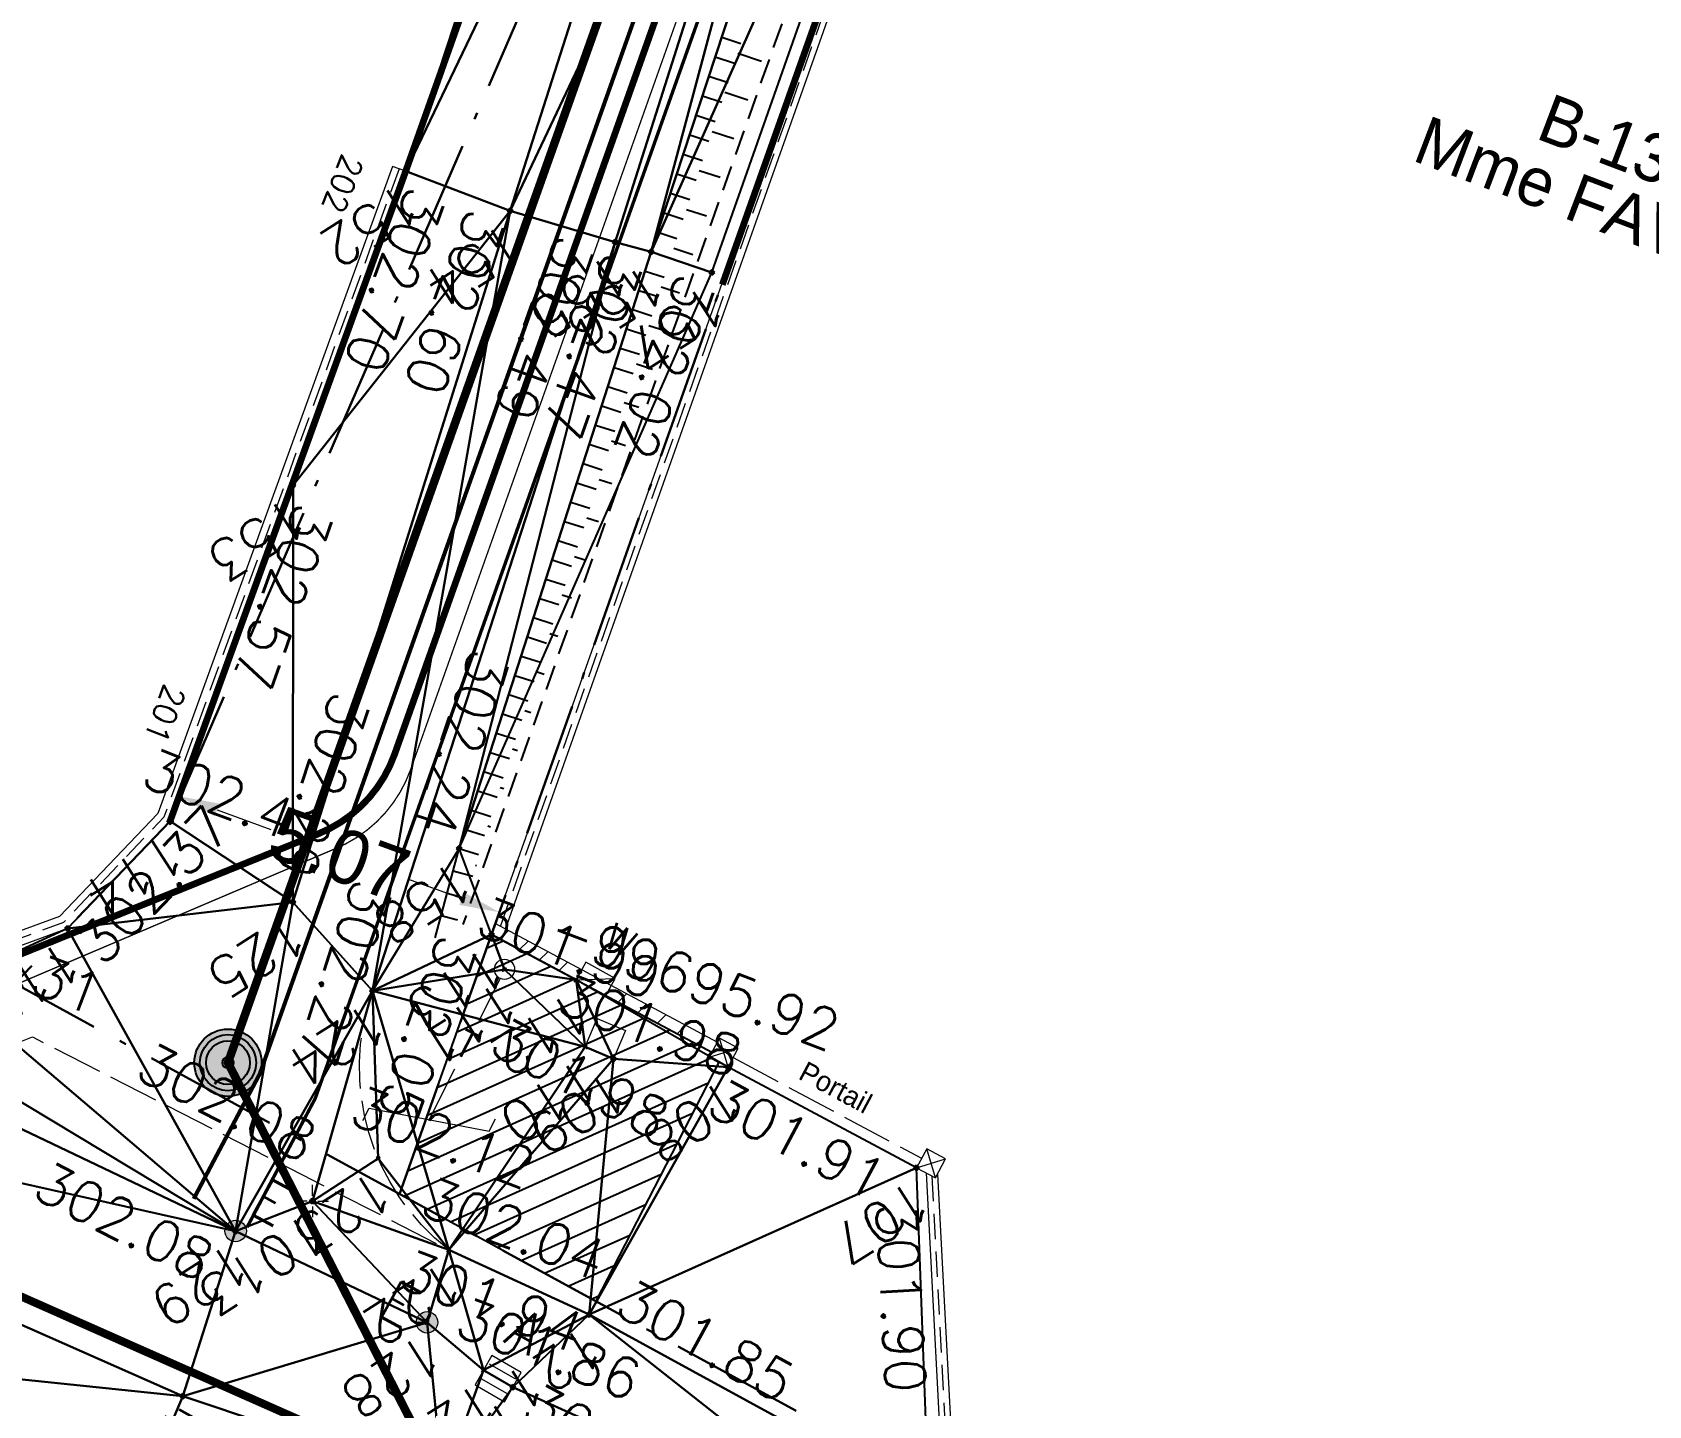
# Model space of a CAD drawing. Header units: metres. Extents: x 1851427 to 1852022, y 5183007 to 5183309.
# Drawn here: x 1851484.06 to 1851508.09, y 5183182.45 to 5183202.87 of the extents above; entities that cross this region are included whole.
import ezdxf
from ezdxf.enums import TextEntityAlignment as Align

# ---------------------------------------------------------------- set-up
doc = ezdxf.new("R2010")
doc.units = ezdxf.units.M
doc.header["$LTSCALE"] = 2.5
doc.header["$PDMODE"] = 35
doc.header["$PDSIZE"] = 0.03
for name, pattern in [('L16', [0.375, 0.3, -0.075]), ('L32', [2.5, 2, -0.1, 0.1, -0.1, 0.1, -0.1]), ('L5', [1.15, 0.8, -0.175, 0, -0.175]), ('L8', [0.225, 0.15, -0.075])]:
    doc.linetypes.add(name, pattern=pattern)
doc.layers.get('0').update_dxf_attribs({"linetype": 'CONTINUOUS', "lineweight": 30})
doc.layers.get('Defpoints').update_dxf_attribs({"linetype": 'CONTINUOUS'})
for name, color, linetype in [('_SSL_ASS_UN', 34, 'L32'), ('APLAT_BLANC', 255, 'CONTINUOUS'), ('EU 1_Canalisations', 34, 'L32'), ('EU 1_Regards', 6, 'CONTINUOUS'), ('PRO_PAR_N', 6, 'CONTINUOUS'), ('PRO_RES_AEP', 130, 'CONTINUOUS'), ('PRO_RES_EDF', 1, 'CONTINUOUS'), ('PRO_RES_GDF', 30, 'CONTINUOUS'), ('PRO_RES_TEL', 84, 'CONTINUOUS'), ('PRO_VOI', 7, 'CONTINUOUS'), ('PRO_VOI_TAMPON', 5, 'CONTINUOUS'), ('TAL_HACH', 44, 'CONTINUOUS'), ('TN_', 94, 'CONTINUOUS')]:
    doc.layers.add(name, color=color, linetype=linetype)
for name, color, linetype, lineweight in [('AFF', 7, 'CONTINUOUS', 5), ('ASS', 5, 'CONTINUOUS', 5), ('ASS_TXT', 5, 'CONTINUOUS', 5), ('CLO_HAC', 251, 'CONTINUOUS', 15), ('CLO_MUR', 7, 'CONTINUOUS', 15), ('CLO_TXT', 7, 'CONTINUOUS', 18), ('EAU', 4, 'CONTINUOUS', 5), ('EAU_TXT', 4, 'CONTINUOUS', 5), ('EDF', 1, 'CONTINUOUS', 5), ('EDF_TXT', 1, 'CONTINUOUS', 5), ('P', 7, 'CONTINUOUS', 50), ('PAR', 11, 'L5', 30), ('PAR_TXT', 230, 'CONTINUOUS', 20), ('PRO_PAR', 1, 'CONTINUOUS', 35), ('PRO_PAR_P', 7, 'CONTINUOUS', 70), ('PRO_PAR_Z', 1, 'CONTINUOUS', 9), ('PTT', 3, 'CONTINUOUS', 5), ('PTT_TXT', 3, 'CONTINUOUS', 5), ('REP', 6, 'CONTINUOUS', 5), ('SOL', 7, 'CONTINUOUS', 15), ('TAL', 34, 'CONTINUOUS', 25), ('VOI', 251, 'CONTINUOUS', 20), ('Z', 7, 'CONTINUOUS', 9)]:
    doc.layers.add(name, color=color, linetype=linetype, lineweight=lineweight)
for name, color, linetype, plot in [('N', 1, 'CONTINUOUS', False), ('NCACHE', 7, 'CONTINUOUS', False), ('PCACHE', 7, 'CONTINUOUS', False), ('ZCACHE', 7, 'CONTINUOUS', False)]:
    doc.layers.add(name, color=color, linetype=linetype, plot=plot)
doc.layers.add('PRO_PAR_TXT', color=7, linetype='CONTINUOUS', lineweight=20, true_color=0x285a87)
doc.styles.add('_ECRITURE', font='')
doc.styles.add('Ecriture', font='')
doc.styles.add('SIMPLEX', font='SIMPLEX.SHX', dxfattribs={"oblique": 27})
doc.styles.add('SIMPLEX_IT', font='simplex.shx', dxfattribs={"oblique": 27})
doc.styles.get("Standard").update_dxf_attribs({"font": 'Arial.ttf'})
doc.styles.get('_ECRITURE').set_extended_font_data('NewsGoth BT')
doc.styles.get('Ecriture').set_extended_font_data('NewsGoth BT')
doc.dimstyles.new('Voirie', dxfattribs={"dimtxt": 0.8, "dimasz": 0.6, "dimexe": 0.18, "dimexo": 0.0625, "dimgap": 0, "dimtad": 0, "dimzin": 0, "dimdsep": 46, "dimtxsty": 'Ecriture', "dimcen": 0.04, "dimclrd": 256, "dimclre": 256, "dimclrt": 256, "dimaunit": 2, "dimadec": 3, "dimazin": 0, "dimtfac": 1, "dimtofl": 0, "dimtmove": 0, "dimatfit": 0, "dimfxl": 1, "dimtolj": 1, "dimtzin": 0, "dimlwd": -1, "dimarcsym": 0})
pattern_1 = [(45, (0, 0), (-0.224506403027, 0.224506403027), [])]

# ---------------------------------------------------------------- blocks, each defined once
blk = doc.blocks.new('TCPOINT')
blk.add_point((0, 0))
at = {"layer": 'N'}
blk.add_attdef('MAT', (0.2, 0.2), '', height=0.34, dxfattribs=at)
at = {"layer": 'Z', "style": 'SIMPLEX'}
blk.add_attdef('ALT', (0.2, -0.54), '', height=0.34, dxfattribs=at)
blk = doc.blocks.new('*U27')
at = {"layer": 'EDF'}
for points in [[(0.985, 2.95), (0.985, 2.75), (-0.765, 2.25), (-0.765, 2.05)], [(0.11, 1.535431), (0.11, 2.5)], [(1.088086, 1.392164), (1.005804, 1.204402)], [(1.235, 1.349688), (1.235, 1.178214)], [(1.381914, 1.392164), (1.464196, 1.204402)], [(0.11, 0.15), (0.11, 0.958637)]]:
    blk.add_lwpolyline(points, dxfattribs=at)
at = {"layer": 'EDF', "flags": 128}
for points in [[(0.22, 0.15), (0, 0.15)], [(0, 0), (0, 0.15)], [(0, 0), (0.22, 0.15)], [(0.22, 0), (0, 0.15)], [(0, 0), (0.22, 0)], [(0.22, 0), (0.22, 0.15)]]:
    blk.add_lwpolyline(points, dxfattribs=at)
at = {"layer": 'EDF'}
blk.add_circle((1.235, 1.625), 0.2, dxfattribs=at)
blk.add_arc((0.667686, 1.79611), 0.574625, 2.870977, 166.053522, dxfattribs=at)
at = {"layer": 'EDF_TXT', "style": 'SIMPLEX'}
blk.add_attdef('EDF_ECL_TXT', text='', height=0.4, rotation=180.8139326, dxfattribs=at).set_placement((0.11, 1.247034), align=Align.MIDDLE)
blk = doc.blocks.new('*U28')
at = {"layer": 'CLO_MUR', "flags": 128}
for points in [[(0, 0.32), (0, 0)], [(0.32, 0.32), (0, 0.32)], [(0, 0.32), (0.32, 0)], [(0, 0), (0.32, 0.32)], [(0.32, 0), (0.32, 0.32)], [(0, 0), (0.32, 0)]]:
    blk.add_lwpolyline(points, dxfattribs=at)
blk = doc.blocks.new('EDF_04')
at = {"layer": 'EDF'}
blk.add_lwpolyline([(0.3, 0), (0, 0.5)], dxfattribs=at)
at = {"layer": 'EDF', "flags": 128}
for points in [[(0, 0.5), (0, 0)], [(0.3, 0.5), (0, 0.5)], [(0.3, 0), (0.3, 0.5)], [(0, 0), (0.3, 0)]]:
    blk.add_lwpolyline(points, dxfattribs=at)
at = {"layer": 'EDF_TXT', "style": 'SIMPLEX'}
blk.add_attdef('EDF_TXT', text='', height=0.4, rotation=90, dxfattribs=at).set_placement((-0.538, 0.296), align=Align.MIDDLE)
blk = doc.blocks.new('*U29')
at = {"layer": 'AFF', "flags": 128}
for points in [[(0, 0.457), (0.457, 0.457)], [(0, 0), (0, 0.457)], [(0.457, 0.457), (0.457, 0)], [(0.457, 0), (0, 0)]]:
    blk.add_lwpolyline(points, dxfattribs=at)
blk = doc.blocks.new('*U30')
at = {"layer": 'PTT'}
for points in [[(0.875, 2.95), (0.875, 2.75), (-0.875, 2.25), (-0.875, 2.05)], [(0, 1.658), (0, 2.5)], [(0, 0.15), (0, 0.854)]]:
    blk.add_lwpolyline(points, dxfattribs=at)
blk.add_circle((0, 0), 0.15, dxfattribs=at)
at = {"layer": 'PTT_TXT', "style": 'SIMPLEX'}
blk.add_attdef('PTT_TXT', text='', height=0.4, rotation=179.8154, dxfattribs=at).set_placement((0, 1.256), align=Align.MIDDLE)
blk = doc.blocks.new('*U40')
at = {"layer": 'APLAT_BLANC'}
h = blk.add_hatch(color=256, dxfattribs=at)
edge = h.paths.add_edge_path()
edge.add_arc((0, 0), 0.16, 0, 360)
at = {"layer": 'EAU'}
blk.add_circle((0, 0), 0.16, dxfattribs=at)
at = {"layer": 'EAU_TXT', "style": 'SIMPLEX'}
blk.add_text('E', height=0.6, rotation=331.1523, dxfattribs=at).set_placement((-0.767, 0.128))
blk = doc.blocks.new('*U39')
at = {"layer": 'APLAT_BLANC'}
h = blk.add_hatch(color=256, dxfattribs=at)
edge = h.paths.add_edge_path()
edge.add_arc((0, 0), 0.16, 0, 360)
at = {"layer": 'EAU'}
blk.add_circle((0, 0), 0.16, dxfattribs=at)
at = {"layer": 'EAU_TXT', "style": 'SIMPLEX'}
blk.add_text('E', height=0.6, rotation=331.4198, dxfattribs=at).set_placement((0.172, 0.286))
blk = doc.blocks.new('*U38')
at = {"layer": 'ASS'}
for p, q in [((0.126, 0.025), (0.126, 0.477)), ((0.251, 0.025), (0.251, 0.477)), ((0.377, 0.025), (0.377, 0.477))]:
    blk.add_line(p, q, dxfattribs=at)
at = {"layer": 'ASS', "flags": 128}
for points in [[(0, 0.502), (0, 0)], [(0.502, 0.502), (0, 0.502)], [(0.502, 0), (0.502, 0.502)], [(0, 0), (0.502, 0)]]:
    blk.add_lwpolyline(points, dxfattribs=at)
at = {"layer": 'ASS_TXT', "style": 'SIMPLEX'}
blk.add_text('A', height=0.6, rotation=90.5367, dxfattribs=at).set_placement((-0.563, 0.255), align=Align.MIDDLE)
blk = doc.blocks.new('REP_04')
at = {"layer": 'REP'}
for p, q in [((-0.08, 0), (-0.24, 0)), ((0, 0.08), (0, 0.24)), ((0, -0.08), (0, -0.24)), ((0.08, 0), (0.24, 0))]:
    blk.add_line(p, q, dxfattribs=at)
blk.add_circle((0, 0), 0.04, dxfattribs=at)
blk = doc.blocks.new('ASS03')
h = blk.add_hatch(color=256)
h.dxf.hatch_style = 1
edge = h.paths.add_edge_path()
edge.add_arc((0, 0), 0.5, 0, 360)
for radius in [0.5, 0.01]:
    blk.add_circle((0, 0), radius)
blk = doc.blocks.new('vrd_reg_1000')
at = {"linetype": 'ByBlock', "lineweight": -2}
h = blk.add_hatch(color=253, dxfattribs=at)
edge = h.paths.add_edge_path()
edge.add_arc((0, 0), 0.5, 0, 360)
h = blk.add_hatch(color=0, dxfattribs=at)
edge = h.paths.add_edge_path()
edge.add_arc((0, 0), 0.417, 0, 360)
edge = h.paths.add_edge_path(flags=17)
edge.add_arc((0, 0), 0.0833, 0, 360)
for radius in [0.5, 0.417, 0.0833]:
    blk.add_circle((0, 0), radius)
blk = doc.blocks.new('PAR_TXT_02')
at = {"layer": 'PAR_TXT', "style": '_ECRITURE'}
for tag, p in [('CONFINS_1', (0, 0.8)), ('CONFINS_2', (0, 0)), ('CONFINS_3', (0, -0.8)), ('CONFINS_4', (0, -1.6))]:
    blk.add_attdef(tag, text='', height=0.45, dxfattribs=at).set_placement(p, align=Align.MIDDLE)
blk = doc.blocks.new('PRO_PAR_P_01')
at = {"layer": 'PRO_PAR_P'}
blk.add_point((0, 0), dxfattribs=at)
at = {"layer": 'PRO_PAR_N', "style": 'SIMPLEX'}
blk.add_attdef('MAT', (0.1, 0.15), '', height=0.34, dxfattribs=at)
at = {"layer": 'PRO_PAR_Z', "style": 'SIMPLEX_IT', "oblique": 27}
blk.add_attdef('ALT', (0.1, -0.4), '', height=0.34, dxfattribs=at)
blk = doc.blocks.new('*D82')
at = {"layer": 'Defpoints', "color": 0, "transparency": 16777216}
for p in [(1851486.246, 5183191.509), (1851486.126, 5183191.179), (1851490.889, 5183189.452)]:
    blk.add_point(p, dxfattribs=at)
at = {"layer": 'PRO_PAR_TXT', "lineweight": -2, "transparency": 16777216}
for p, q in [((1851486.147, 5183191.238), (1851486.307, 5183191.679)), ((1851490.91, 5183189.511), (1851491.07, 5183189.952))]:
    blk.add_line(p, q, dxfattribs=at)
at = {"layer": 'PRO_PAR_TXT', "transparency": 16777216}
for p, q in [((1851486.81, 5183191.305), (1851487.607, 5183191.016)), ((1851490.445, 5183189.987), (1851489.648, 5183190.276))]:
    blk.add_line(p, q, dxfattribs=at)
for points in [[(1851486.844, 5183191.399), (1851486.776, 5183191.211), (1851486.246, 5183191.509)], [(1851490.479, 5183190.081), (1851490.411, 5183189.893), (1851491.009, 5183189.783)]]:
    blk.add_solid(points, dxfattribs=at)
at = {"layer": 'PRO_PAR_TXT', "transparency": 16777216, "insert": (1851488.627, 5183190.646), "char_height": 0.8, "attachment_point": 5, "rotation": 340.0749, "style": 'Ecriture'}
blk.add_mtext('\\A1;5.07', dxfattribs=at)

msp = doc.modelspace()

# ---------------------------------------------------------------- hatches: boundary and pattern name
at = {"layer": 'CLO_HAC'}
h = msp.add_hatch(dxfattribs=at)
h.set_pattern_fill('ANSI31', color=251, scale=0.1)
h.set_pattern_definition(pattern_1)
h.paths.add_polyline_path([(1851492.148, 5183188.78), (1851492.229, 5183188.929), (1851490.946, 5183189.615), (1851490.889, 5183189.452)])
h = msp.add_hatch(dxfattribs=at)
h.set_pattern_fill('ANSI31', color=251, scale=0.1)
h.set_pattern_definition(pattern_1)
h.paths.add_polyline_path([(1851494.164, 5183187.703), (1851494.244, 5183187.853), (1851492.67, 5183188.693), (1851492.589, 5183188.544)])
at = {"layer": 'PRO_VOI'}
h = msp.add_hatch(dxfattribs=at)
h.set_pattern_fill('ANSI31', color=1, scale=0.1)
h.set_pattern_definition([(24.20997, (1851429.30398, 5183182.47872), (-0.130201, 0.2895755), [])])
h.paths.add_polyline_path([(1851490.889, 5183189.452), (1851494.164, 5183187.703), (1851494.126, 5183187.632), (1851494.267, 5183187.557), (1851492.44, 5183184), (1851489.523, 5183185.595)])

# ---------------------------------------------------------------- linework, layer by layer
at = {"layer": '_SSL_ASS_UN', "const_width": 0.12, "flags": 128}
msp.add_lwpolyline([(1851451.547, 5183198.403), (1851489.89, 5183181.416)], dxfattribs=at)
at = {"layer": 'CLO_MUR', "flags": 128}
for points in [[(1851489.523, 5183185.595), (1851501.998, 5183220.828), (1851526.34, 5183207.486)], [(1851491.098, 5183189.534), (1851502.091, 5183220.583), (1851526.258, 5183207.337)], [(1851489.417, 5183200.874), (1851485.929, 5183191.253), (1851484.467, 5183189.723), (1851483.236, 5183189.268), (1851480.645, 5183190.496), (1851477.935, 5183191.816), (1851475.931, 5183192.665)], [(1851489.615, 5183200.803), (1851486.112, 5183191.14), (1851484.586, 5183189.542), (1851483.226, 5183189.04), (1851480.554, 5183190.306), (1851478.354, 5183191.378)], [(1851489.615, 5183200.803), (1851489.417, 5183200.874)], [(1851494.164, 5183187.703), (1851490.889, 5183189.452)], [(1851494.244, 5183187.853), (1851490.946, 5183189.615)], [(1851497.349, 5183185.909), (1851497.598, 5183181.178), (1851501.872, 5183178.83)], [(1851497.52, 5183185.89), (1851497.763, 5183181.281), (1851501.954, 5183178.979)]]:
    msp.add_lwpolyline(points, dxfattribs=at)
at = {"layer": 'CLO_MUR', "linetype": 'L8', "flags": 128}
for points in [[(1851491.022, 5183189.574), (1851502.045, 5183220.706), (1851526.299, 5183207.411)], [(1851489.516, 5183200.838), (1851486.021, 5183191.196), (1851484.527, 5183189.632), (1851483.231, 5183189.154), (1851480.6, 5183190.401), (1851478.4, 5183191.473)], [(1851497.436, 5183185.862), (1851497.681, 5183181.23), (1851501.913, 5183178.904)]]:
    msp.add_lwpolyline(points, dxfattribs=at)
at = {"layer": 'EU 1_Canalisations', "flags": 128}
msp.add_lwpolyline([(1851526.685, 5183242.334, 0.125, 0.125, 0), (1851512.207, 5183245.925, 0.125, 0.125, 0), (1851507.559, 5183245.532, 0.125, 0.125, 0), (1851486.972, 5183187.547, 0.125, 0.125, 0), (1851490.165, 5183181.295, 0, 0, 0)], format="xyseb", dxfattribs=at)
at = {"layer": 'PAR', "flags": 128}
for points in [[(1851508.41, 5183254.678), (1851499.729, 5183223.797), (1851491.432, 5183203.416), (1851486.112, 5183191.14)], [(1851502.018, 5183220.887), (1851489.523, 5183185.595)], [(1851486.112, 5183191.14), (1851483.804, 5183188.724)], [(1851483.226, 5183189.04), (1851497.598, 5183181.178)]]:
    msp.add_lwpolyline(points, dxfattribs=at)
at = {"layer": 'PRO_PAR', "const_width": 0.1, "flags": 128}
for points in [[(1851507.199, 5183250.369), (1851498.617, 5183226.18), (1851489.615, 5183200.803), (1851486.112, 5183191.14)], [(1851494.321, 5183199.115), (1851503.33, 5183224.508), (1851507.866, 5183237.296)]]:
    msp.add_lwpolyline(points, dxfattribs=at)
at = {"layer": 'PRO_RES_AEP', "const_width": 0.06, "flags": 128}
msp.add_lwpolyline([(1851510.779, 5183255.564), (1851508.03, 5183245.365), (1851487.444, 5183187.379), (1851486.462, 5183185.523)], dxfattribs=at)
at = {"layer": 'PRO_RES_EDF', "const_width": 0.02, "flags": 128}
msp.add_lwpolyline([(1851511.165, 5183246.518), (1851509.336, 5183246.961), (1851509.336, 5183246.961, 0.414214), (1851508.75, 5183246.566), (1851508.477, 5183245.161, -0.037282), (1851508.084, 5183243.724), (1851489.688, 5183191.907, -0.214528), (1851488.553, 5183190.723), (1851483.628, 5183188.627)], format="xyb", dxfattribs=at)
at = {"layer": 'PRO_RES_GDF', "const_width": 0.05, "flags": 128}
msp.add_lwpolyline([(1851511.099, 5183246.174), (1851509.269, 5183246.618), (1851509.269, 5183246.618, 0.414214), (1851508.918, 5183246.38), (1851508.542, 5183244.447, -0.037282), (1851508.149, 5183243.01), (1851488.27, 5183187.017), (1851487.257, 5183185.102)], format="xyb", dxfattribs=at)
at = {"layer": 'PRO_RES_TEL', "const_width": 0.1, "flags": 128}
msp.add_lwpolyline([(1851511.501, 5183247.542), (1851509.394, 5183248.064, 0.429225), (1851508.783, 5183247.675), (1851508.459, 5183246.008, -0.037282), (1851508.067, 5183244.571), (1851489.45, 5183192.135, -0.214528), (1851488.315, 5183190.95), (1851482.774, 5183188.709)], format="xyb", dxfattribs=at)
at = {"layer": 'PRO_VOI', "color": 1, "flags": 128}
msp.add_lwpolyline([(1851490.889, 5183189.452), (1851494.164, 5183187.703), (1851494.126, 5183187.632), (1851494.267, 5183187.557), (1851492.44, 5183184), (1851489.523, 5183185.595)], close=True, dxfattribs=at)
at = {"layer": 'SOL', "linetype": 'L16', "flags": 128}
msp.add_lwpolyline([(1851494.484, 5183187.623), (1851497.283, 5183186.126)], dxfattribs=at)
at = {"layer": 'TAL', "flags": 128}
msp.add_lwpolyline([(1851490.053, 5183189.404), (1851490.41, 5183190.73), (1851493.265, 5183199.603), (1851496.978, 5183210.914), (1851500.358, 5183221.366), (1851503.326, 5183228.34), (1851506.823, 5183237.554)], dxfattribs=at)
at = {"layer": 'TAL', "linetype": 'L8', "flags": 128}
msp.add_lwpolyline([(1851507.772, 5183237.319), (1851504.401, 5183227.929), (1851501.787, 5183221.594), (1851490.465, 5183189.603)], dxfattribs=at)
at = {"layer": 'TAL_HACH'}
for p, q in [((1851494.312, 5183202.793), (1851494.597, 5183202.7)), ((1851494.217, 5183202.503), (1851494.502, 5183202.41)), ((1851494.55, 5183202.555), (1851494.902, 5183202.439)), ((1851494.122, 5183202.213), (1851494.407, 5183202.12)), ((1851494.027, 5183201.923), (1851494.312, 5183201.83)), ((1851494.359, 5183201.975), (1851494.698, 5183201.863)), ((1851493.931, 5183201.633), (1851494.217, 5183201.539)), ((1851493.836, 5183201.343), (1851494.121, 5183201.249)), ((1851494.169, 5183201.394), (1851494.494, 5183201.288)), ((1851493.741, 5183201.053), (1851494.026, 5183200.959)), ((1851493.646, 5183200.763), (1851493.931, 5183200.669)), ((1851493.978, 5183200.814), (1851494.29, 5183200.712)), ((1851493.551, 5183200.473), (1851493.836, 5183200.379)), ((1851493.788, 5183200.234), (1851494.087, 5183200.136)), ((1851493.455, 5183200.183), (1851493.74, 5183200.089)), ((1851493.36, 5183199.893), (1851493.645, 5183199.799)), ((1851493.265, 5183199.603), (1851493.55, 5183199.51)), ((1851493.598, 5183199.655), (1851493.883, 5183199.561)), ((1851493.173, 5183199.317), (1851493.458, 5183199.225)), ((1851493.412, 5183199.082), (1851493.683, 5183198.995)), ((1851493.081, 5183199.03), (1851493.366, 5183198.938)), ((1851492.989, 5183198.744), (1851493.274, 5183198.652)), ((1851492.897, 5183198.458), (1851493.182, 5183198.366)), ((1851493.228, 5183198.509), (1851493.482, 5183198.427)), ((1851492.804, 5183198.172), (1851493.09, 5183198.08)), ((1851492.712, 5183197.885), (1851492.998, 5183197.794)), ((1851493.044, 5183197.937), (1851493.281, 5183197.86)), ((1851492.62, 5183197.599), (1851492.906, 5183197.507)), ((1851492.86, 5183197.364), (1851493.08, 5183197.293)), ((1851492.528, 5183197.313), (1851492.814, 5183197.221)), ((1851492.436, 5183197.027), (1851492.722, 5183196.935)), ((1851492.344, 5183196.741), (1851492.63, 5183196.649)), ((1851492.676, 5183196.792), (1851492.88, 5183196.726)), ((1851492.252, 5183196.454), (1851492.537, 5183196.362)), ((1851492.16, 5183196.168), (1851492.445, 5183196.076)), ((1851492.491, 5183196.219), (1851492.679, 5183196.159)), ((1851492.068, 5183195.882), (1851492.353, 5183195.79)), ((1851491.976, 5183195.596), (1851492.261, 5183195.504)), ((1851492.307, 5183195.647), (1851492.478, 5183195.592)), ((1851491.883, 5183195.309), (1851492.169, 5183195.217)), ((1851491.791, 5183195.023), (1851492.077, 5183194.931)), ((1851492.123, 5183195.074), (1851492.278, 5183195.025)), ((1851491.699, 5183194.737), (1851491.985, 5183194.645)), ((1851491.939, 5183194.502), (1851492.077, 5183194.457)), ((1851491.607, 5183194.451), (1851491.893, 5183194.359)), ((1851491.515, 5183194.164), (1851491.801, 5183194.073)), ((1851491.423, 5183193.878), (1851491.709, 5183193.786)), ((1851491.755, 5183193.929), (1851491.876, 5183193.89)), ((1851491.331, 5183193.592), (1851491.616, 5183193.5)), ((1851491.239, 5183193.306), (1851491.524, 5183193.214)), ((1851491.57, 5183193.357), (1851491.675, 5183193.323)), ((1851491.147, 5183193.02), (1851491.432, 5183192.928)), ((1851491.386, 5183192.785), (1851491.475, 5183192.756)), ((1851491.055, 5183192.733), (1851491.34, 5183192.641)), ((1851490.962, 5183192.447), (1851491.248, 5183192.355)), ((1851490.87, 5183192.161), (1851491.156, 5183192.069)), ((1851491.202, 5183192.212), (1851491.274, 5183192.189)), ((1851490.778, 5183191.875), (1851491.064, 5183191.783)), ((1851490.686, 5183191.588), (1851490.972, 5183191.497)), ((1851491.018, 5183191.64), (1851491.073, 5183191.622)), ((1851490.594, 5183191.302), (1851490.88, 5183191.21)), ((1851490.502, 5183191.016), (1851490.787, 5183190.924)), ((1851490.834, 5183191.067), (1851490.873, 5183191.055)), ((1851490.41, 5183190.73), (1851490.698, 5183190.645)), ((1851490.321, 5183190.398), (1851490.61, 5183190.32)), ((1851490.654, 5183190.483), (1851490.669, 5183190.478)), ((1851490.232, 5183190.067), (1851490.498, 5183189.995)), ((1851490.143, 5183189.735), (1851490.383, 5183189.671)), ((1851490.053, 5183189.404), (1851490.053, 5183189.404))]:
    msp.add_line(p, q, dxfattribs=at)
at = {"layer": 'TN_'}
for points in [[(1851494.849, 5183211.705, 302.76), (1851493.449, 5183212.46, 302.78), (1851489.615, 5183200.803, 302.7)], [(1851491.165, 5183200.212, 302.6), (1851494.849, 5183211.705, 302.76), (1851489.615, 5183200.803, 302.7)], [(1851491.165, 5183200.212, 302.6), (1851496.34, 5183211.119, 302.77), (1851494.849, 5183211.705, 302.76)], [(1851492.729, 5183199.749, 302.49), (1851496.34, 5183211.119, 302.77), (1851491.165, 5183200.212, 302.6)], [(1851493.265, 5183199.603, 302.47), (1851496.34, 5183211.119, 302.77), (1851492.729, 5183199.749, 302.49)], [(1851496.978, 5183210.914, 302.78), (1851496.34, 5183211.119, 302.77), (1851493.265, 5183199.603, 302.47)], [(1851498.065, 5183210.377, 302.13), (1851496.978, 5183210.914, 302.78), (1851493.265, 5183199.603, 302.47)], [(1851494.164, 5183199.294, 302.02), (1851498.065, 5183210.377, 302.13), (1851493.265, 5183199.603, 302.47)], [(1851491.165, 5183200.212, 302.6), (1851489.615, 5183200.803, 302.7), (1851487.939, 5183196.135, 302.57)], [(1851491.165, 5183200.212, 302.6), (1851487.936, 5183189.933, 302.29), (1851489.122, 5183188.616, 302.27)], [(1851487.936, 5183189.933, 302.29), (1851491.165, 5183200.212, 302.6), (1851487.939, 5183196.135, 302.57)], [(1851491.165, 5183200.212, 302.6), (1851489.122, 5183188.616, 302.27), (1851492.729, 5183199.749, 302.49)], [(1851490.41, 5183190.73, 302.24), (1851492.729, 5183199.749, 302.49), (1851489.122, 5183188.616, 302.27)], [(1851490.41, 5183190.73, 302.24), (1851493.265, 5183199.603, 302.47), (1851492.729, 5183199.749, 302.49)], [(1851490.41, 5183190.73, 302.24), (1851494.164, 5183199.294, 302.02), (1851493.265, 5183199.603, 302.47)], [(1851487.936, 5183189.933, 302.29), (1851487.939, 5183196.135, 302.57), (1851486.112, 5183191.14, 302.41)], [(1851487.936, 5183189.933, 302.29), (1851486.112, 5183191.14, 302.41), (1851484.586, 5183189.542, 302.37)], [(1851475.66, 5183190.493, 302.33), (1851487.086, 5183185.044, 302.08), (1851477.729, 5183190.677, 302.38)], [(1851482.774, 5183188.709, 302.31), (1851477.729, 5183190.677, 302.38), (1851487.086, 5183185.044, 302.08)], [(1851490.889, 5183189.452, 302.05), (1851490.41, 5183190.73, 302.24), (1851489.122, 5183188.616, 302.27)], [(1851487.086, 5183185.044, 302.08), (1851475.66, 5183190.493, 302.33), (1851474.241, 5183187.92, 302.31)], [(1851487.936, 5183189.933, 302.29), (1851484.586, 5183189.542, 302.37), (1851487.086, 5183185.044, 302.08)], [(1851489.122, 5183188.616, 302.27), (1851487.936, 5183189.933, 302.29), (1851487.086, 5183185.044, 302.08)], [(1851484.586, 5183189.542, 302.37), (1851482.774, 5183188.709, 302.31), (1851487.086, 5183185.044, 302.08)], [(1851491.084, 5183188.935, 301.99), (1851490.889, 5183189.452, 302.05), (1851489.122, 5183188.616, 302.27)], [(1851491.084, 5183188.935, 301.99), (1851492.147, 5183188.778, -99695.92), (1851490.889, 5183189.452, 302.05)], [(1851492.282, 5183187.785, 301.98), (1851491.084, 5183188.935, 301.99), (1851489.122, 5183188.616, 302.27)], [(1851492.282, 5183187.785, 301.98), (1851492.147, 5183188.778, -99695.92), (1851491.084, 5183188.935, 301.99)], [(1851492.702, 5183187.605, 301.98), (1851494.408, 5183187.481, 301.91), (1851492.147, 5183188.778, -99695.92)], [(1851492.282, 5183187.785, 301.98), (1851492.702, 5183187.605, 301.98), (1851492.147, 5183188.778, -99695.92)], [(1851489.122, 5183188.616, 302.27), (1851487.086, 5183185.044, 302.08), (1851488.229, 5183185.489, 302.08)], [(1851489.122, 5183188.616, 302.27), (1851488.229, 5183185.489, 302.08), (1851489.207, 5183186.121, 302.12)], [(1851489.122, 5183188.616, 302.27), (1851489.207, 5183186.121, 302.12), (1851490.255, 5183184.766, 302.04)], [(1851489.122, 5183188.616, 302.27), (1851490.255, 5183184.766, 302.04), (1851492.282, 5183187.785, 301.98)], [(1851486.303, 5183182.589, 302.06), (1851474.241, 5183187.92, 302.31), (1851477.949, 5183183.455, 302.14)], [(1851487.086, 5183185.044, 302.08), (1851474.241, 5183187.92, 302.31), (1851486.303, 5183182.589, 302.06)], [(1851492.282, 5183187.785, 301.98), (1851490.255, 5183184.766, 302.04), (1851492.702, 5183187.605, 301.98)], [(1851490.255, 5183184.766, 302.04), (1851492.34, 5183183.805, 301.85), (1851492.702, 5183187.605, 301.98)], [(1851492.702, 5183187.605, 301.98), (1851492.34, 5183183.805, 301.85), (1851494.408, 5183187.481, 301.91)], [(1851492.34, 5183183.805, 301.85), (1851497.208, 5183185.984, 301.9), (1851494.408, 5183187.481, 301.91)], [(1851489.207, 5183186.121, 302.12), (1851488.229, 5183185.489, 302.08), (1851490.255, 5183184.766, 302.04)], [(1851492.34, 5183183.805, 301.85), (1851497.39, 5183181.042, 301.76), (1851497.208, 5183185.984, 301.9)], [(1851487.086, 5183185.044, 302.08), (1851489.932, 5183183.687, 301.94), (1851488.229, 5183185.489, 302.08)], [(1851488.229, 5183185.489, 302.08), (1851489.932, 5183183.687, 301.94), (1851490.255, 5183184.766, 302.04)], [(1851487.086, 5183185.044, 302.08), (1851486.303, 5183182.589, 302.06), (1851489.932, 5183183.687, 301.94)], [(1851490.255, 5183184.766, 302.04), (1851489.932, 5183183.687, 301.94), (1851490.773, 5183182.974, 301.86)], [(1851490.255, 5183184.766, 302.04), (1851490.773, 5183182.974, 301.86), (1851492.34, 5183183.805, 301.85)], [(1851486.303, 5183182.589, 302.06), (1851490.165, 5183181.295, 301.9), (1851489.932, 5183183.687, 301.94)], [(1851489.932, 5183183.687, 301.94), (1851490.165, 5183181.295, 301.9), (1851490.773, 5183182.974, 301.86)], [(1851490.773, 5183182.974, 301.86), (1851491.209, 5183182.725, 301.88), (1851492.34, 5183183.805, 301.85)], [(1851491.209, 5183182.725, 301.88), (1851497.076, 5183180.072, 301.59), (1851492.34, 5183183.805, 301.85)], [(1851492.34, 5183183.805, 301.85), (1851497.076, 5183180.072, 301.59), (1851497.39, 5183181.042, 301.76)], [(1851477.949, 5183183.455, 302.14), (1851485.06, 5183179.66, 302.03), (1851486.303, 5183182.589, 302.06)], [(1851490.773, 5183182.974, 301.86), (1851490.165, 5183181.295, 301.9), (1851491.209, 5183182.725, 301.88)], [(1851491.209, 5183182.725, 301.88), (1851490.165, 5183181.295, 301.9), (1851497.076, 5183180.072, 301.59)], [(1851485.06, 5183179.66, 302.03), (1851490.165, 5183181.295, 301.9), (1851486.303, 5183182.589, 302.06)]]:
    msp.add_3dface(points, dxfattribs=at)
at = {"layer": 'VOI', "linetype": 'L16', "flags": 128}
msp.add_lwpolyline([(1851490.255, 5183184.766, -0.322962), (1851489.122, 5183188.616), (1851492.729, 5183199.749), (1851496.34, 5183211.119), (1851500.123, 5183221.495)], format="xyb", dxfattribs=at)
for points in [[(1851475.106, 5183190.771), (1851482.222, 5183187.2), (1851484.066, 5183187.931), (1851490.255, 5183184.766)], [(1851494.267, 5183187.557), (1851492.34, 5183183.805)], [(1851497.598, 5183181.178), (1851497.39, 5183181.042), (1851492.34, 5183183.805), (1851490.255, 5183184.766)]]:
    msp.add_lwpolyline(points, dxfattribs=at)

# ---------------------------------------------------------------- block references
at = {"layer": 'AFF', "rotation": 66.8560791474823}
msp.add_blockref('*U29', (1851492.702, 5183187.605), dxfattribs=at)
at = {"layer": 'ASS', "rotation": 240.3052375209466}
msp.add_blockref('*U38', (1851490.897, 5183183.192), dxfattribs=at)
at = {"layer": 'CLO_MUR', "rotation": 61.86155520011733}
for p in [(1851494.408, 5183187.481), (1851497.49, 5183185.834)]:
    msp.add_blockref('*U28', p, dxfattribs=at)
at = {"layer": 'EAU'}
for name, p in [('*U39', (1851487.086, 5183185.044)), ('*U40', (1851489.932, 5183183.687))]:
    msp.add_blockref(name, p, dxfattribs=at)
at = {"layer": 'EDF'}
for name, p, rotation, values in [('EDF_04', (1851492.291, 5183189.041), 241.3425713973698, {'EDF_TXT': 'W'}), ('*U27', (1851483.759, 5183188.652), 156.4343264265872, {'EDF_ECL_TXT': 'W+L'})]:
    msp.add_blockref(name, p, dxfattribs=dict(at, rotation=rotation)).add_auto_attribs(values)
at = {"layer": 'EU 1_Regards'}
msp.add_blockref('vrd_reg_1000', (1851486.972, 5183187.547), dxfattribs=at)
at = {"layer": 'P'}
ref = msp.add_blockref('TCPOINT', (1851489.615, 5183200.803, 302.7), dxfattribs=dict(at, rotation=212.5130430288477))
ref.add_attrib('MAT', '152', (1851489.584, 5183200.665, 302.7), dxfattribs={"layer": 'N', "height": 0.6, "rotation": 212.513, "style": 'SIMPLEX'})
ref.add_attrib('ALT', '302.70', dxfattribs={"layer": 'Z', "height": 0.6, "rotation": 250.0749, "style": 'SIMPLEX'}).set_placement((1851490.215, 5183200.405, 302.7), align=Align.TOP_LEFT)
ref = msp.add_blockref('TCPOINT', (1851491.165, 5183200.212, 302.6), dxfattribs=dict(at, rotation=212.5130430288477))
ref.add_attrib('MAT', '154', (1851491.135, 5183200.074, 302.6), dxfattribs={"layer": 'N', "height": 0.6, "rotation": 212.513, "style": 'SIMPLEX'})
ref.add_attrib('ALT', '302.60', dxfattribs={"layer": 'Z', "height": 0.6, "rotation": 250.0749, "style": 'SIMPLEX'}).set_placement((1851491.107, 5183200.074, 302.6), align=Align.TOP_LEFT)
ref = msp.add_blockref('TCPOINT', (1851492.729, 5183199.749, 302.49), dxfattribs=dict(at, rotation=212.5130430288477))
ref.add_attrib('MAT', '155', (1851492.698, 5183199.611, 302.49), dxfattribs={"layer": 'N', "height": 0.6, "rotation": 212.513, "style": 'SIMPLEX'})
ref.add_attrib('ALT', '302.49', dxfattribs={"layer": 'Z', "height": 0.6, "rotation": 250.0749, "style": 'SIMPLEX'}).set_placement((1851492.437, 5183199.682, 302.49), align=Align.TOP_LEFT)
ref = msp.add_blockref('TCPOINT', (1851493.265, 5183199.603, 302.47), dxfattribs=dict(at, rotation=212.5130430288477))
ref.add_attrib('MAT', '156', (1851493.234, 5183199.465, 302.47), dxfattribs={"layer": 'N', "height": 0.6, "rotation": 212.513, "style": 'SIMPLEX'})
ref.add_attrib('ALT', '302.47', dxfattribs={"layer": 'Z', "height": 0.6, "rotation": 250.0749, "style": 'SIMPLEX'}).set_placement((1851493.154, 5183199.425, 302.47), align=Align.TOP_LEFT)
ref = msp.add_blockref('TCPOINT', (1851494.164, 5183199.294, 302.02), dxfattribs=dict(at, rotation=212.5130430288477))
ref.add_attrib('MAT', '157', (1851494.133, 5183199.156, 302.02), dxfattribs={"layer": 'N', "height": 0.6, "rotation": 212.513, "style": 'SIMPLEX'})
ref.add_attrib('ALT', '302.02', dxfattribs={"layer": 'Z', "height": 0.6, "rotation": 250.0749, "style": 'SIMPLEX'}).set_placement((1851494.23, 5183199.114, 302.02), align=Align.TOP_LEFT)
ref = msp.add_blockref('TCPOINT', (1851487.939, 5183196.135, 302.57), dxfattribs=dict(at, rotation=212.5130430288477))
ref.add_attrib('MAT', '153', (1851487.909, 5183195.996, 302.57), dxfattribs={"layer": 'N', "height": 0.6, "rotation": 212.513, "style": 'SIMPLEX'})
ref.add_attrib('ALT', '302.57', dxfattribs={"layer": 'Z', "height": 0.6, "rotation": 250.0749, "style": 'SIMPLEX'}).set_placement((1851488.555, 5183195.703, 302.57), align=Align.TOP_LEFT)
ref = msp.add_blockref('TCPOINT', (1851490.41, 5183190.73, 302.24), dxfattribs=dict(at, rotation=212.5130430288477))
ref.add_attrib('MAT', '158', (1851490.379, 5183190.592, 302.24), dxfattribs={"layer": 'N', "height": 0.6, "rotation": 212.513, "style": 'SIMPLEX'})
ref.add_attrib('ALT', '302.24', dxfattribs={"layer": 'Z', "height": 0.6, "rotation": 252.1627, "style": 'SIMPLEX'}).set_placement((1851491.169, 5183193.553), align=Align.TOP_LEFT)
ref = msp.add_blockref('TCPOINT', (1851487.936, 5183189.933, 302.29), dxfattribs=dict(at, rotation=212.5130430288477))
ref.add_attrib('MAT', '125', (1851487.905, 5183189.795, 302.29), dxfattribs={"layer": 'N', "height": 0.6, "rotation": 212.513, "style": 'SIMPLEX'})
ref.add_attrib('ALT', '302.29', dxfattribs={"layer": 'Z', "height": 0.6, "rotation": 252.0493, "style": 'SIMPLEX'}).set_placement((1851489.095, 5183192.915), align=Align.TOP_LEFT)
ref = msp.add_blockref('TCPOINT', (1851484.586, 5183189.542, 302.37), dxfattribs=dict(at, rotation=212.5130430288477))
ref.add_attrib('MAT', '115', (1851484.555, 5183189.404, 302.37), dxfattribs={"layer": 'N', "height": 0.6, "rotation": 212.513, "style": 'SIMPLEX'})
ref.add_attrib('ALT', '302.37', dxfattribs={"layer": 'Z', "height": 0.6, "rotation": 46.3047, "style": 'SIMPLEX'}).set_placement((1851484.68, 5183189.378), align=Align.TOP_LEFT)
ref = msp.add_blockref('TCPOINT', (1851489.122, 5183188.616, 302.27), dxfattribs=dict(at, rotation=212.5130430288477))
ref.add_attrib('MAT', '124', (1851489.092, 5183188.478, 302.27), dxfattribs={"layer": 'N', "height": 0.6, "rotation": 212.513, "style": 'SIMPLEX'})
ref.add_attrib('ALT', '302.27', dxfattribs={"layer": 'Z', "height": 0.6, "rotation": 252.0493, "style": 'SIMPLEX'}).set_placement((1851489.423, 5183190.128), align=Align.TOP_LEFT)
ref = msp.add_blockref('TCPOINT', (1851490.889, 5183189.452, 302.05), dxfattribs=dict(at, rotation=212.5130430288477))
ref.add_attrib('MAT', '113', (1851490.858, 5183189.314, 302.05), dxfattribs={"layer": 'N', "height": 0.6, "rotation": 212.513, "style": 'SIMPLEX'})
ref.add_attrib('ALT', '302.05', dxfattribs={"layer": 'Z', "height": 0.6, "rotation": 250.5029, "style": 'SIMPLEX'}).set_placement((1851490.689, 5183189.283), align=Align.TOP_LEFT)
ref = msp.add_blockref('TCPOINT', (1851492.702, 5183187.605, 301.98), dxfattribs=dict(at, rotation=212.5130430288477))
ref.add_attrib('MAT', '109', (1851492.672, 5183187.467, 301.98), dxfattribs={"layer": 'N', "height": 0.6, "rotation": 212.513, "style": 'SIMPLEX'})
ref.add_attrib('ALT', '301.98', dxfattribs={"layer": 'Z', "height": 0.6, "rotation": 331.8893, "style": 'SIMPLEX'}).set_placement((1851491.105, 5183188.244), align=Align.TOP_LEFT)
ref = msp.add_blockref('TCPOINT', (1851488.229, 5183185.489, 302.08), dxfattribs=dict(at, rotation=212.5130430288477))
ref.add_attrib('MAT', '1013', (1851488.198, 5183185.351, 302.08), dxfattribs={"layer": 'N', "height": 0.6, "rotation": 212.513, "style": 'SIMPLEX'})
ref.add_attrib('ALT', '302.08', dxfattribs={"layer": 'Z', "height": 0.6, "rotation": 332.92, "style": 'SIMPLEX'}).set_placement((1851485.835, 5183187.87), align=Align.TOP_LEFT)
ref = msp.add_blockref('TCPOINT', (1851494.408, 5183187.481, 301.91), dxfattribs=dict(at, rotation=212.5130430288477))
ref.add_attrib('MAT', '108', (1851494.378, 5183187.343, 301.91), dxfattribs={"layer": 'N', "height": 0.6, "rotation": 212.513, "style": 'SIMPLEX'})
ref.add_attrib('ALT', '301.91', dxfattribs={"layer": 'Z', "height": 0.6, "rotation": 331.8616, "style": 'SIMPLEX'}).set_placement((1851494.333, 5183187.335), align=Align.TOP_LEFT)
ref = msp.add_blockref('TCPOINT', (1851487.086, 5183185.044, 302.08), dxfattribs=dict(at, rotation=212.5130430288477))
ref.add_attrib('MAT', '129', (1851487.055, 5183184.906, 302.08), dxfattribs={"layer": 'N', "height": 0.6, "rotation": 212.513, "style": 'SIMPLEX'})
ref.add_attrib('ALT', '302.08', dxfattribs={"layer": 'Z', "height": 0.6, "rotation": 332.92, "style": 'SIMPLEX'}).set_placement((1851484.307, 5183186.1), align=Align.TOP_LEFT)
ref = msp.add_blockref('TCPOINT', (1851497.208, 5183185.984, 301.9), dxfattribs=dict(at, rotation=212.5130430288477))
ref.add_attrib('MAT', '107', (1851497.177, 5183185.846, 301.9), dxfattribs={"layer": 'N', "height": 0.6, "rotation": 212.513, "style": 'SIMPLEX'})
ref.add_attrib('ALT', '301.90', dxfattribs={"layer": 'Z', "height": 0.6, "rotation": 273.0191, "style": 'SIMPLEX'}).set_placement((1851497.203, 5183185.479), align=Align.TOP_LEFT)
ref = msp.add_blockref('TCPOINT', (1851492.34, 5183183.805, 301.85), dxfattribs=dict(at, rotation=212.5130430288477))
ref.add_attrib('MAT', '121', (1851492.309, 5183183.667, 301.85), dxfattribs={"layer": 'N', "height": 0.6, "rotation": 212.513, "style": 'SIMPLEX'})
ref.add_attrib('ALT', '301.85', dxfattribs={"layer": 'Z', "height": 0.6, "rotation": 331.3102, "style": 'SIMPLEX'}).set_placement((1851492.979, 5183184.353), align=Align.TOP_LEFT)
ref = msp.add_blockref('TCPOINT', (1851491.209, 5183182.725, 301.88), dxfattribs=dict(at, rotation=212.5130430288477))
ref.add_attrib('MAT', '126', (1851491.178, 5183182.587, 301.88), dxfattribs={"layer": 'N', "height": 0.6, "rotation": 212.513, "style": 'SIMPLEX'})
ref.add_attrib('ALT', '301.88', dxfattribs={"layer": 'Z', "height": 0.6, "rotation": 331.3102, "style": 'SIMPLEX'}).set_placement((1851491.591, 5183182.812), align=Align.TOP_LEFT)
ref = msp.add_blockref('TCPOINT', (1851486.303, 5183182.589, 302.06), dxfattribs=dict(at, rotation=212.5130430288477))
ref.add_attrib('MAT', '137', (1851486.273, 5183182.451, 302.06), dxfattribs={"layer": 'N', "height": 0.6, "rotation": 212.513, "style": 'SIMPLEX'})
ref.add_attrib('ALT', '302.06', dxfattribs={"layer": 'Z', "height": 0.6, "rotation": 331.112, "style": 'SIMPLEX'}).set_placement((1851486.133, 5183182.451), align=Align.TOP_LEFT)
at = {"layer": 'PAR_TXT'}
ref = msp.add_blockref('PAR_TXT_02', (1851507.628, 5183200.187), dxfattribs=dict(at, xscale=1.197636594415805, yscale=1.197636594415805, zscale=1.197636594415805, rotation=339.2099677879127))
ref.add_attrib('CONFINS_1', 'B-1306', dxfattribs={"height": 0.7186, "rotation": 339.21, "style": '_ECRITURE'}).set_placement((1851507.968, 5183201.083), align=Align.MIDDLE)
ref.add_attrib('CONFINS_2', 'Mme FAVROT', dxfattribs={"height": 0.7186, "rotation": 339.21, "style": '_ECRITURE'}).set_placement((1851507.628, 5183200.187), align=Align.MIDDLE)
at = {"layer": 'PCACHE'}
ref = msp.add_blockref('TCPOINT', (1851486.112, 5183191.14, 302.41), dxfattribs=dict(at, rotation=212.5130430288477))
ref.add_attrib('MAT', '114', (1851486.081, 5183191.001, 302.41), dxfattribs={"layer": 'NCACHE', "height": 0.6, "rotation": 212.513, "style": 'SIMPLEX'})
ref.add_attrib('ALT', '302.41', dxfattribs={"layer": 'ZCACHE', "height": 0.6, "rotation": 339.21, "style": 'SIMPLEX'}).set_placement((1851485.864, 5183192.237, 302.41), align=Align.TOP_LEFT)
ref = msp.add_blockref('TCPOINT', (1851491.084, 5183188.935, 301.99), dxfattribs=dict(at, rotation=212.5130430288477))
ref.add_attrib('MAT', '111', (1851491.053, 5183188.797, 301.99), dxfattribs={"layer": 'NCACHE', "height": 0.6, "rotation": 212.513, "style": 'SIMPLEX'})
ref.add_attrib('ALT', '301.99', dxfattribs={"layer": 'ZCACHE', "height": 0.6, "rotation": 339.21, "style": 'SIMPLEX'}).set_placement((1851490.836, 5183190.032, 301.99), align=Align.TOP_LEFT)
ref = msp.add_blockref('TCPOINT', (1851482.774, 5183188.709, 302.31), dxfattribs=dict(at, rotation=212.5130430288477))
ref.add_attrib('MAT', '118', (1851482.744, 5183188.571, 302.31), dxfattribs={"layer": 'NCACHE', "height": 0.6, "rotation": 212.513, "style": 'SIMPLEX'})
ref.add_attrib('ALT', '302.31', dxfattribs={"layer": 'ZCACHE', "height": 0.6, "rotation": 339.21, "style": 'SIMPLEX'}).set_placement((1851482.527, 5183189.806, 302.31), align=Align.TOP_LEFT)
ref = msp.add_blockref('TCPOINT', (1851492.147, 5183188.778, -99695.92), dxfattribs=dict(at, rotation=212.5130430288477))
ref.add_attrib('MAT', '112', (1851492.116, 5183188.64, -99695.92), dxfattribs={"layer": 'NCACHE', "height": 0.6, "rotation": 212.513, "style": 'SIMPLEX'})
ref.add_attrib('ALT', '-99695.92', dxfattribs={"layer": 'ZCACHE', "height": 0.6, "rotation": 339.21, "style": 'SIMPLEX'}).set_placement((1851491.899, 5183189.875, -99695.92), align=Align.TOP_LEFT)
ref = msp.add_blockref('TCPOINT', (1851492.282, 5183187.785, 301.98), dxfattribs=dict(at, rotation=212.5130430288477))
ref.add_attrib('MAT', '110', (1851492.251, 5183187.647, 301.98), dxfattribs={"layer": 'NCACHE', "height": 0.6, "rotation": 212.513, "style": 'SIMPLEX'})
ref.add_attrib('ALT', '301.98', dxfattribs={"layer": 'ZCACHE', "height": 0.6, "rotation": 339.21, "style": 'SIMPLEX'}).set_placement((1851492.034, 5183188.882, 301.98), align=Align.TOP_LEFT)
ref = msp.add_blockref('TCPOINT', (1851489.207, 5183186.121, 302.12), dxfattribs=dict(at, rotation=212.5130430288477))
ref.add_attrib('MAT', '123', (1851489.176, 5183185.983, 302.12), dxfattribs={"layer": 'NCACHE', "height": 0.6, "rotation": 212.513, "style": 'SIMPLEX'})
ref.add_attrib('ALT', '302.12', dxfattribs={"layer": 'ZCACHE', "height": 0.6, "rotation": 339.21, "style": 'SIMPLEX'}).set_placement((1851488.959, 5183187.218, 302.12), align=Align.TOP_LEFT)
ref = msp.add_blockref('TCPOINT', (1851490.255, 5183184.766, 302.04), dxfattribs=dict(at, rotation=212.5130430288477))
ref.add_attrib('MAT', '122', (1851490.224, 5183184.628, 302.04), dxfattribs={"layer": 'NCACHE', "height": 0.6, "rotation": 212.513, "style": 'SIMPLEX'})
ref.add_attrib('ALT', '302.04', dxfattribs={"layer": 'ZCACHE', "height": 0.6, "rotation": 339.21, "style": 'SIMPLEX'}).set_placement((1851490.007, 5183185.864, 302.04), align=Align.TOP_LEFT)
ref = msp.add_blockref('TCPOINT', (1851489.932, 5183183.687, 301.94), dxfattribs=dict(at, rotation=212.5130430288477))
ref.add_attrib('MAT', '128', (1851489.901, 5183183.549, 301.94), dxfattribs={"layer": 'NCACHE', "height": 0.6, "rotation": 212.513, "style": 'SIMPLEX'})
ref.add_attrib('ALT', '301.94', dxfattribs={"layer": 'ZCACHE', "height": 0.6, "rotation": 339.21, "style": 'SIMPLEX'}).set_placement((1851489.684, 5183184.785, 301.94), align=Align.TOP_LEFT)
ref = msp.add_blockref('TCPOINT', (1851490.773, 5183182.974, 301.86), dxfattribs=dict(at, rotation=212.5130430288477))
ref.add_attrib('MAT', '127', (1851490.742, 5183182.836, 301.86), dxfattribs={"layer": 'NCACHE', "height": 0.6, "rotation": 212.513, "style": 'SIMPLEX'})
ref.add_attrib('ALT', '301.86', dxfattribs={"layer": 'ZCACHE', "height": 0.6, "rotation": 339.21, "style": 'SIMPLEX'}).set_placement((1851490.525, 5183184.072, 301.86), align=Align.TOP_LEFT)
at = {"layer": 'PRO_PAR_P'}
ref = msp.add_blockref('PRO_PAR_P_01', (1851489.615, 5183200.803), dxfattribs=dict(at, rotation=248.7419292195926))
ref.add_attrib('MAT', '202', (1851488.679, 5183201.081), dxfattribs={"layer": 'PRO_PAR_N', "height": 0.34, "rotation": 248.7419, "style": 'SIMPLEX'})
ref = msp.add_blockref('PRO_PAR_P_01', (1851486.112, 5183191.14), dxfattribs=dict(at, rotation=248.7419292195926))
ref.add_attrib('MAT', '201', (1851486.037, 5183193.2), dxfattribs={"layer": 'PRO_PAR_N', "height": 0.34, "rotation": 248.7419, "style": 'SIMPLEX'})
at = {"layer": 'PRO_VOI_TAMPON', "xscale": 0.6499999999999997, "yscale": 0.6499999999999997, "rotation": 341.3666697761311}
msp.add_blockref('ASS03', (1851486.972, 5183187.547), dxfattribs=at)
at = {"layer": 'PTT', "rotation": 153.3660319497162}
msp.add_blockref('*U30', (1851491.084, 5183188.935), dxfattribs=at).add_auto_attribs({'PTT_TXT': 'T'})
at = {"layer": 'REP'}
msp.add_blockref('REP_04', (1851488.229, 5183185.489), dxfattribs=at)

# ---------------------------------------------------------------- texts
at = {"layer": 'CLO_TXT', "style": '_ECRITURE'}
msp.add_text('Portail', height=0.3, rotation=331.8616, dxfattribs=at).set_placement((1851495.434, 5183187.316))

# ---------------------------------------------------------------- dimensions: what is measured, and where the dimension line sits
at = {"layer": 'PRO_PAR_TXT'}
dim = msp.add_aligned_dim(p1=(1851490.889, 5183189.452), p2=(1851486.126, 5183191.179), distance=-0.351, dimstyle='Voirie', dxfattribs=at)
dim.commit()
dim.dimension.update_dxf_attribs({"geometry": '*D82', "text_midpoint": (1851488.627, 5183190.646)})

doc.saveas('drawing.dxf')
